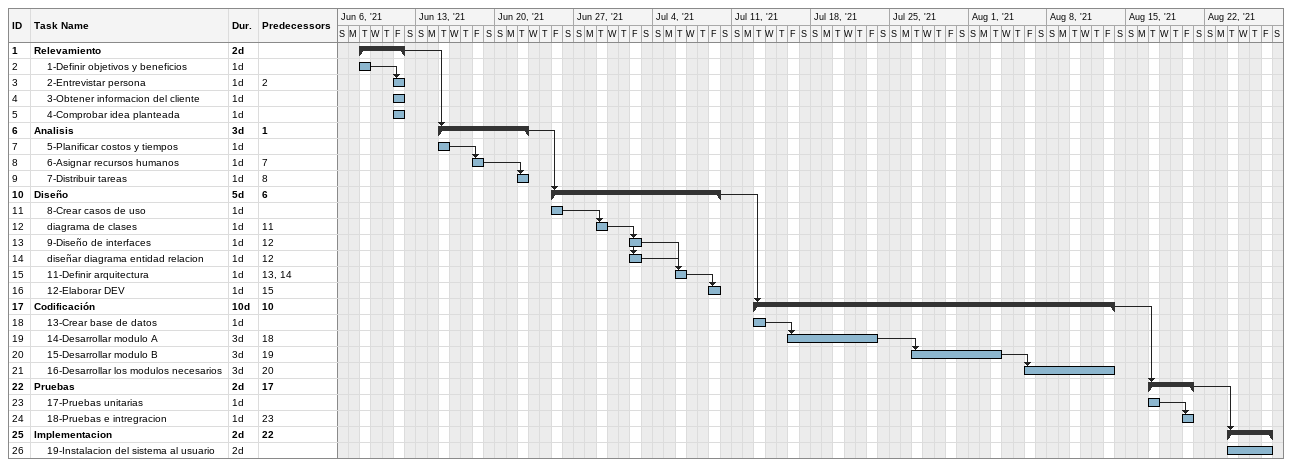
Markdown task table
| ID | Level | Task | Duration | Start | Finish | Predecessors |
|---|---|---|---|---|---|---|
| 1 | 1 | **Relevamiento** | 2d | 2021-06-08 | 2021-06-11 |  |
| 2 | 2 | 1-Definir objetivos y beneficios | 1d | 2021-06-08 | 2021-06-08 |  |
| 3 | 2 | 2-Entrevistar persona | 1d | 2021-06-11 | 2021-06-11 | 2 |
| 4 | 2 | 3-Obtener informacion del cliente | 1d | 2021-06-11 | 2021-06-11 |  |
| 5 | 2 | 4-Comprobar idea planteada | 1d | 2021-06-11 | 2021-06-11 |  |
| 6 | 1 | **Analisis** | 3d | 2021-06-15 | 2021-06-22 | 1 |
| 7 | 2 | 5-Planificar costos y tiempos | 1d | 2021-06-15 | 2021-06-15 |  |
| 8 | 2 | 6-Asignar recursos humanos | 1d | 2021-06-18 | 2021-06-18 | 7 |
| 9 | 2 | 7-Distribuir tareas | 1d | 2021-06-22 | 2021-06-22 | 8 |
| 10 | 1 | **Diseño** | 5d | 2021-06-25 | 2021-07-09 | 6 |
| 11 | 2 | 8-Crear casos de uso | 1d | 2021-06-25 | 2021-06-25 |  |
| 12 | 2 | diagrama de clases | 1d | 2021-06-29 | 2021-06-29 | 11 |
| 13 | 2 | 9-Diseño de interfaces | 1d | 2021-07-02 | 2021-07-02 | 12 |
| 14 | 2 | diseñar diagrama entidad relacion | 1d | 2021-07-02 | 2021-07-02 | 12 |
| 15 | 2 | 11-Definir arquitectura | 1d | 2021-07-06 | 2021-07-06 | 13, 14 |
| 16 | 2 | 12-Elaborar DEV | 1d | 2021-07-09 | 2021-07-09 | 15 |
| 17 | 1 | **Codificación** | 10d | 2021-07-13 | 2021-08-13 | 10 |
| 18 | 2 | 13-Crear base de datos | 1d | 2021-07-13 | 2021-07-13 |  |
| 19 | 2 | 14-Desarrollar modulo A | 3d | 2021-07-16 | 2021-07-23 | 18 |
| 20 | 2 | 15-Desarrollar modulo B | 3d | 2021-07-27 | 2021-08-03 | 19 |
| 21 | 2 | 16-Desarrollar los modulos necesarios | 3d | 2021-08-06 | 2021-08-13 | 20 |
| 22 | 1 | **Pruebas** | 2d | 2021-08-17 | 2021-08-20 | 17 |
| 23 | 2 | 17-Pruebas unitarias | 1d | 2021-08-17 | 2021-08-17 |  |
| 24 | 2 | 18-Pruebas e intregracion | 1d | 2021-08-20 | 2021-08-20 | 23 |
| 25 | 1 | **Implementacion** | 2d | 2021-08-24 | 2021-08-27 | 22 |
| 26 | 2 | 19-Instalacion del sistema al usuario | 2d | 2021-08-24 | 2021-08-27 |  |
